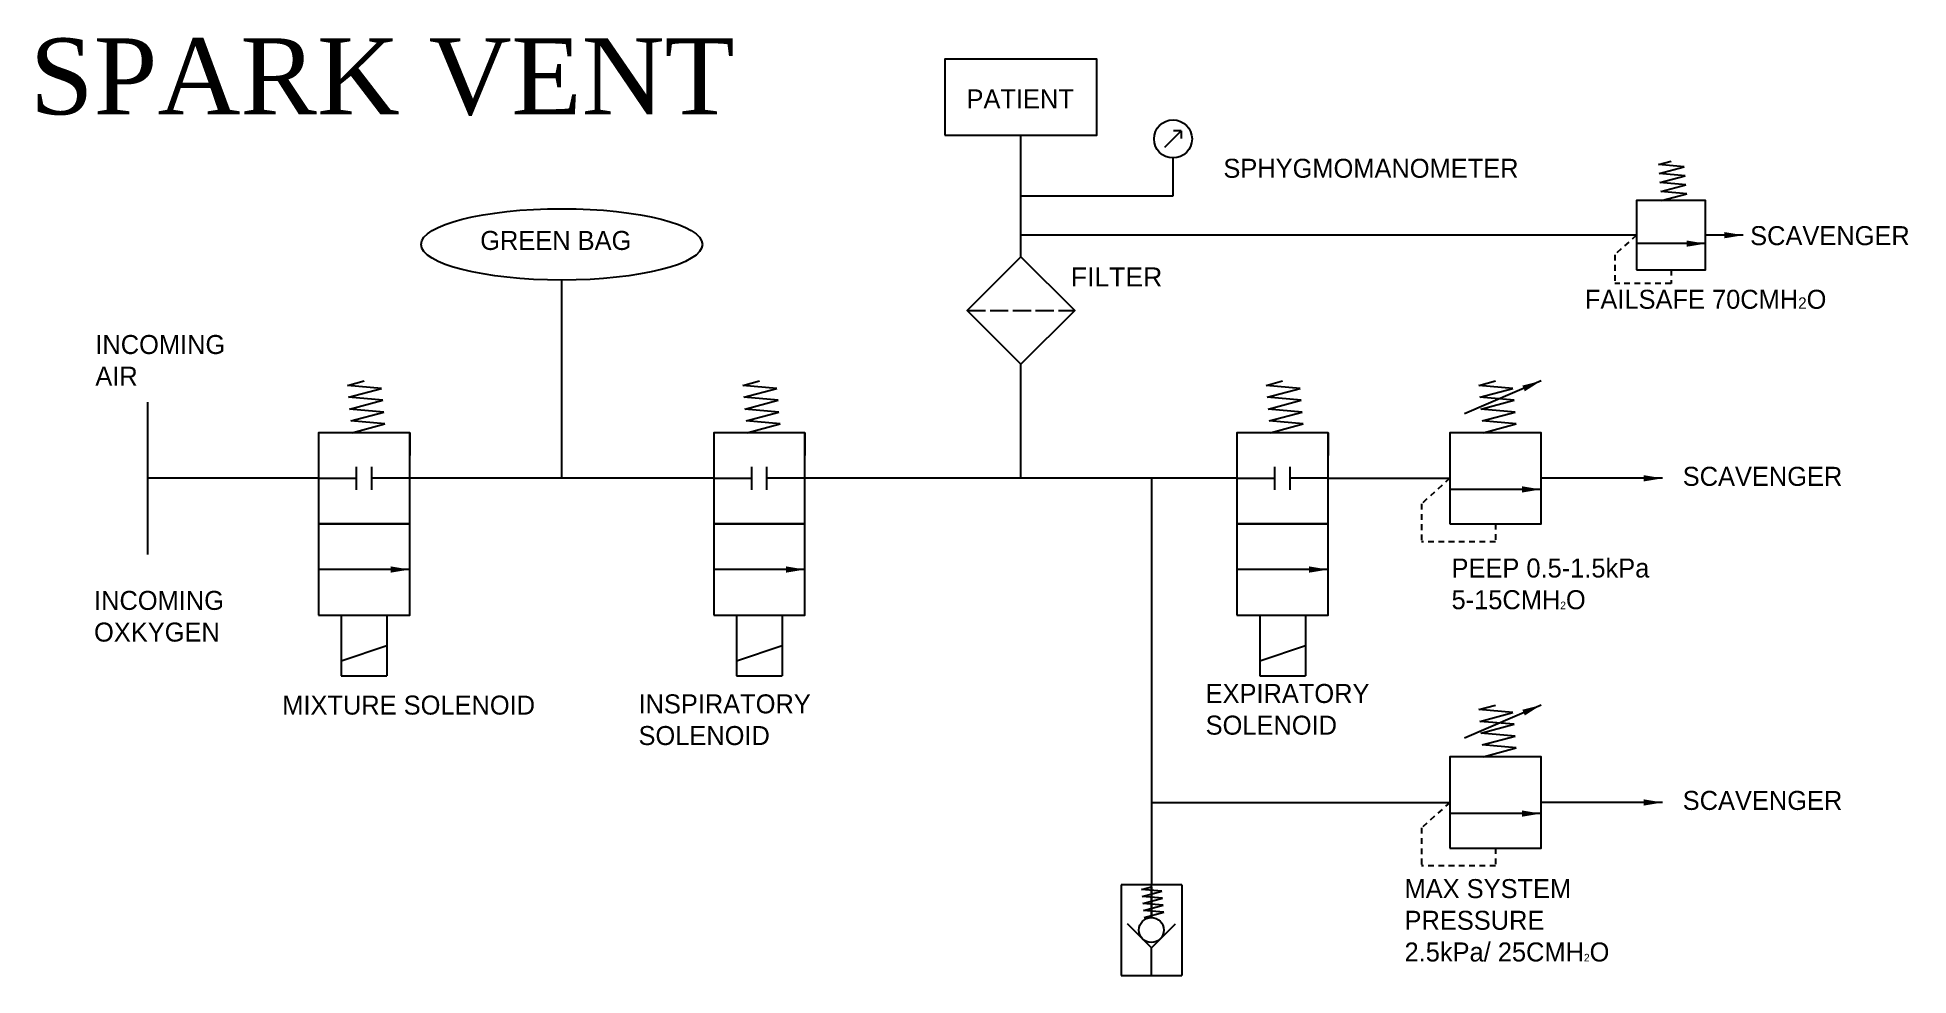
# Model space of a CAD drawing. Header units: millimetres. Extents: x 1380 to 1626, y 722 to 846.
import ezdxf

# ---------------------------------------------------------------- set-up
doc = ezdxf.new("R2010")
doc.units = ezdxf.units.MM
for name, pattern in [('ACAD_ISO02W100', [15, 12, -3]), ('DOTX2', [12.7, 0, -12.7]), ('JIS_02_0.7', [1.35, 0.75, -0.6])]:
    doc.linetypes.add(name, pattern=pattern)
for name, color, linetype in [('Filter', 7, 'ACAD_ISO02W100'), ('Label', 7, 'Continuous'), ('Pilot Line', 7, 'JIS_02_0.7')]:
    doc.layers.add(name, color=color, linetype=linetype)
doc.dimstyles.new('ISO-25', dxfattribs={"dimtxt": 2.5, "dimasz": 2.5, "dimexe": 1.25, "dimexo": 0.625, "dimtad": 1, "dimtxsty": 'Standard', "dimcen": 2.5, "dimadec": 0, "dimazin": 0, "dimtfac": 1, "dimtmove": 0, "dimatfit": 3, "dimfxl": 1, "dimarcsym": 0})

msp = doc.modelspace()

# ---------------------------------------------------------------- linework, layer by layer
for p, q in [((1509.65, 816.84), (1509.65, 832.84)), ((1528.59, 831.28), (1530.71, 833.4)), ((1530.71, 833.4), (1529.71, 833.4)), ((1530.7, 833.17), (1530.7, 833.17)), ((1530.71, 833.4), (1530.71, 832.4)), ((1529.65, 824.84), (1529.65, 829.84)), ((1509.65, 824.84), (1529.65, 824.84)), ((1509.65, 787.7), (1509.65, 802.7)), ((1421.07, 799.93), (1423.24, 800.51)), ((1473.07, 799.93), (1475.24, 800.51)), ((1541.89, 799.93), (1544.06, 800.51)), ((1569.89, 799.93), (1572.06, 800.51)), ((1425.55, 799.53), (1421.07, 799.93)), ((1421.2, 798.37), (1425.55, 799.53)), ((1425.69, 797.98), (1421.2, 798.37)), ((1421.34, 796.81), (1425.69, 797.98)), ((1477.55, 799.53), (1473.07, 799.93)), ((1473.2, 798.37), (1477.55, 799.53)), ((1477.69, 797.98), (1473.2, 798.37)), ((1473.34, 796.81), (1477.69, 797.98)), ((1546.37, 799.53), (1541.89, 799.93)), ((1542.03, 798.37), (1546.37, 799.53)), ((1546.51, 797.98), (1542.03, 798.37)), ((1542.16, 796.81), (1546.51, 797.98)), ((1574.37, 799.53), (1569.89, 799.93)), ((1570.03, 798.37), (1574.37, 799.53)), ((1574.51, 797.98), (1570.03, 798.37)), ((1570.16, 796.81), (1574.51, 797.98)), ((1425.82, 796.42), (1421.34, 796.81)), ((1421.48, 795.26), (1425.82, 796.42)), ((1425.96, 794.86), (1421.48, 795.26)), ((1477.82, 796.42), (1473.34, 796.81)), ((1473.48, 795.26), (1477.82, 796.42)), ((1477.96, 794.86), (1473.48, 795.26)), ((1546.65, 796.42), (1542.16, 796.81)), ((1542.3, 795.26), (1546.65, 796.42)), ((1546.78, 794.86), (1542.3, 795.26)), ((1574.65, 796.42), (1570.16, 796.81)), ((1570.3, 795.26), (1574.65, 796.42)), ((1574.78, 794.86), (1570.3, 795.26)), ((1421.61, 793.7), (1425.96, 794.86)), ((1429.24, 793.7), (1429.24, 790.7)), ((1473.61, 793.7), (1477.96, 794.86)), ((1481.24, 793.7), (1481.24, 790.7)), ((1542.43, 793.7), (1546.78, 794.86)), ((1550.06, 793.7), (1550.06, 790.7)), ((1570.43, 793.7), (1574.78, 794.86)), ((1417.24, 787.7), (1394.74, 787.7)), ((1417.24, 787.7), (1422.24, 787.7)), ((1422.24, 786.2), (1422.24, 789.2)), ((1424.24, 786.2), (1424.24, 789.2)), ((1429.24, 787.7), (1424.24, 787.7)), ((1469.24, 787.7), (1474.24, 787.7)), ((1474.24, 786.2), (1474.24, 789.2)), ((1476.24, 786.2), (1476.24, 789.2)), ((1481.24, 787.7), (1476.24, 787.7)), ((1538.06, 787.7), (1481.24, 787.7)), ((1526.81, 787.7), (1526.81, 734.24)), ((1538.06, 787.7), (1543.06, 787.7)), ((1543.06, 786.2), (1543.06, 789.2)), ((1545.06, 786.2), (1545.06, 789.2)), ((1550.06, 787.7), (1545.06, 787.7)), ((1550.06, 787.7), (1566.06, 787.7)), ((1429.24, 781.7), (1429.24, 783.2)), ((1550.06, 781.7), (1550.06, 783.2)), ((1417.24, 781.7), (1417.24, 769.7)), ((1469.24, 781.7), (1469.24, 769.7)), ((1538.06, 781.7), (1538.06, 769.7)), ((1420.24, 769.7), (1420.24, 761.7)), ((1426.24, 769.7), (1426.24, 761.7)), ((1472.24, 769.7), (1472.24, 761.7)), ((1478.24, 769.7), (1478.24, 761.7)), ((1541.06, 769.7), (1541.06, 761.7)), ((1547.06, 769.7), (1547.06, 761.7)), ((1420.24, 763.7), (1426.24, 765.7)), ((1472.24, 763.7), (1478.24, 765.7)), ((1541.06, 763.7), (1547.06, 765.7)), ((1420.24, 761.7), (1426.24, 761.7)), ((1472.24, 761.7), (1478.24, 761.7)), ((1541.06, 761.7), (1547.06, 761.7)), ((1569.89, 757.29), (1572.06, 757.87)), ((1574.37, 756.9), (1569.89, 757.29)), ((1570.03, 755.73), (1574.37, 756.9)), ((1574.51, 755.34), (1570.03, 755.73)), ((1570.16, 754.18), (1574.51, 755.34)), ((1574.65, 753.78), (1570.16, 754.18)), ((1570.3, 752.62), (1574.65, 753.78)), ((1574.78, 752.23), (1570.3, 752.62)), ((1570.43, 751.06), (1574.78, 752.23)), ((1526.81, 745.06), (1566.06, 745.06)), ((1530.79, 734.24), (1522.84, 734.24)), ((1522.84, 734.24), (1522.84, 722.29)), ((1525.51, 733.63), (1526.81, 733.98)), ((1528.19, 733.4), (1525.51, 733.63)), ((1526.81, 729.91), (1526.81, 734.24)), ((1530.79, 734.24), (1530.79, 722.29)), ((1525.6, 732.7), (1528.19, 733.4)), ((1528.27, 732.47), (1525.6, 732.7)), ((1525.68, 731.77), (1528.27, 732.47)), ((1528.36, 731.54), (1525.68, 731.77)), ((1525.76, 730.84), (1528.36, 731.54)), ((1526.81, 725.94), (1523.65, 729.11)), ((1528.44, 730.61), (1525.76, 730.84)), ((1525.84, 729.91), (1528.44, 730.61)), ((1526.81, 725.94), (1529.98, 729.11)), ((1526.82, 722.29), (1526.81, 725.94)), ((1522.84, 722.29), (1530.79, 722.29))]:
    msp.add_line(p, q)
at = {"color": 1}
for p, q in [((1593.5, 828.96), (1595.16, 829.41)), ((1596.91, 828.67), (1593.5, 828.96)), ((1593.61, 827.78), (1596.91, 828.67)), ((1597.01, 827.48), (1593.61, 827.78)), ((1593.71, 826.6), (1597.01, 827.48)), ((1597.12, 826.3), (1593.71, 826.6)), ((1593.81, 825.42), (1597.12, 826.3)), ((1597.22, 825.12), (1593.81, 825.42)), ((1593.92, 824.23), (1597.22, 825.12))]:
    msp.add_line(p, q, dxfattribs=at)
for points in [[(1499.65, 832.84), (1519.65, 832.84), (1519.65, 842.84), (1499.65, 842.84)], [(1509.65, 802.7), (1516.72, 809.77), (1509.65, 816.84), (1502.58, 809.77)], [(1417.24, 781.7), (1429.24, 781.7), (1429.24, 793.7), (1417.24, 793.7)], [(1469.24, 781.7), (1481.24, 781.7), (1481.24, 793.7), (1469.24, 793.7)], [(1538.06, 781.7), (1550.06, 781.7), (1550.06, 793.7), (1538.06, 793.7)], [(1566.06, 781.7), (1578.06, 781.7), (1578.06, 793.7), (1566.06, 793.7)], [(1417.24, 769.7), (1429.24, 769.7), (1429.24, 781.7), (1417.24, 781.7)], [(1469.24, 769.7), (1481.24, 769.7), (1481.24, 781.7), (1469.24, 781.7)], [(1538.06, 769.7), (1550.06, 769.7), (1550.06, 781.7), (1538.06, 781.7)], [(1566.06, 739.06), (1578.06, 739.06), (1578.06, 751.06), (1566.06, 751.06)]]:
    msp.add_lwpolyline(points, close=True)
msp.add_lwpolyline([(1590.6, 815.12), (1599.71, 815.12), (1599.71, 824.23), (1590.6, 824.23)], close=True, dxfattribs=at)
for centre, radius in [((1529.65, 832.34), 2.5), ((1526.81, 728.27), 1.64)]:
    msp.add_circle(centre, radius)
msp.add_ellipse((1449.24, 818.47), major_axis=(18.5, 0), ratio=0.253748)
at = {"layer": 'Filter', "linetype": 'DOTX2'}
msp.add_line((1502.58, 809.77), (1516.72, 809.77), dxfattribs=at)
at = {"layer": 'Filter', "ltscale": 0.2}
msp.add_line((1502.58, 809.77), (1516.72, 809.77), dxfattribs=at)
at = {"layer": 'Label', "color": 1}
msp.add_line((1590.6, 819.68), (1509.65, 819.68), dxfattribs=at)
at = {"layer": 'Label'}
for p, q in [((1449.24, 787.7), (1449.24, 813.78)), ((1394.74, 797.7), (1394.74, 777.7)), ((1469.24, 787.7), (1429.24, 787.7)), ((1526.81, 733.98), (1526.81, 729.91)), ((1525.84, 729.91), (1526.81, 729.91))]:
    msp.add_line(p, q, dxfattribs=at)
at = {"layer": 'Pilot Line', "color": 1}
for p, q in [((1590.6, 819.68), (1587.75, 817.11)), ((1587.75, 817.11), (1587.78, 813.34)), ((1595.16, 815.12), (1595.16, 813.34)), ((1595.16, 813.34), (1587.78, 813.34))]:
    msp.add_line(p, q, dxfattribs=at)
at = {"layer": 'Pilot Line'}
for p, q in [((1566.06, 787.7), (1562.35, 784.35)), ((1562.35, 784.35), (1562.35, 779.35)), ((1572.06, 781.7), (1572.06, 779.35)), ((1572.06, 779.35), (1562.35, 779.35)), ((1566.06, 745.06), (1562.35, 741.72)), ((1562.35, 741.72), (1562.35, 736.72)), ((1572.06, 739.06), (1572.06, 736.72)), ((1572.06, 736.72), (1562.35, 736.72))]:
    msp.add_line(p, q, dxfattribs=at)

# ---------------------------------------------------------------- texts
at = {"char_height": 2.5, "attachment_point": 1}
for s, insert, width in [('PATIENT', (1502.49, 838.86), 11.5734), ('GREEN BAG', (1438.52, 820.24), 38.8269), ('{\\fArial|b0|i0|c0|p34;FILTER}', (1516.21, 815.44), 22.6379), ('INCOMING AIR', (1387.89, 806.55), 18.2237), ('SCAVENGER', (1596.7, 789.21), 19.0104), ('PEEP 0.5-1.5kPa^J5-15CMH{\\H0.4x;2}O', (1566.29, 777.15), 36.2127), ('INCOMING OXKYGEN', (1387.72, 772.89), 21.0036), ('EXPIRATORY SOLENOID', (1533.94, 760.65), 29.7731), ('MIXTURE SOLENOID', (1412.48, 759.12), 33.1166), ('INSPIRATORY^JSOLENOID', (1459.34, 759.28), 67.9471), ('SCAVENGER', (1596.7, 746.58), 19.0104), ('MAX SYSTEM PRESSURE 2.5kPa/ 25CMH{\\H0.4x;2}O', (1560.11, 734.98), 28.8887)]:
    msp.add_mtext(s, dxfattribs=dict(at, insert=insert, width=width))
at = {"color": 1, "insert": (1583.83, 812.5), "char_height": 2.5, "width": 43.6827, "attachment_point": 1}
msp.add_mtext('FAILSAFE 70CMH{\\H0.6x;2}O', dxfattribs=at)
at = {"layer": 'Label', "attachment_point": 1}
for s, insert, char_height, width in [('{\\fRomantic|b0|i0|c2|p2;SPARK VENT}', (1379.26, 845.58), 10, 98.78), ('SPHYGMOMANOMETER', (1536.28, 829.73), 2.5, 46.5881)]:
    msp.add_mtext(s, dxfattribs=dict(at, insert=insert, char_height=char_height, width=width))
at = {"layer": 'Label', "color": 1, "insert": (1605.57, 820.87), "char_height": 2.5, "width": 20.8597, "attachment_point": 1}
msp.add_mtext('SCAVENGER', dxfattribs=at)

# ---------------------------------------------------------------- leaders
at = {"color": 1}
for points in [[(1604.66, 819.68), (1599.71, 819.68)], [(1599.71, 818.57), (1590.6, 818.57)]]:
    msp.add_leader(points, dimstyle='ISO-25', override={"dimgap": 0.625, "dimtad": 0}, dxfattribs=at)
for points in [[(1578.06, 800.51), (1568, 796.18)], [(1594.06, 787.7), (1578.06, 787.7)], [(1578.06, 786.24), (1566.06, 786.24)], [(1429.24, 775.7), (1417.24, 775.7)], [(1481.24, 775.7), (1469.24, 775.7)], [(1550.06, 775.7), (1538.06, 775.7)], [(1578.06, 757.87), (1568, 753.54)], [(1578.06, 743.6), (1566.06, 743.6)], [(1594.06, 745.06), (1578.06, 745.06)]]:
    msp.add_leader(points, dimstyle='ISO-25', override={"dimgap": 0.625, "dimtad": 0})

doc.saveas('drawing.dxf')
